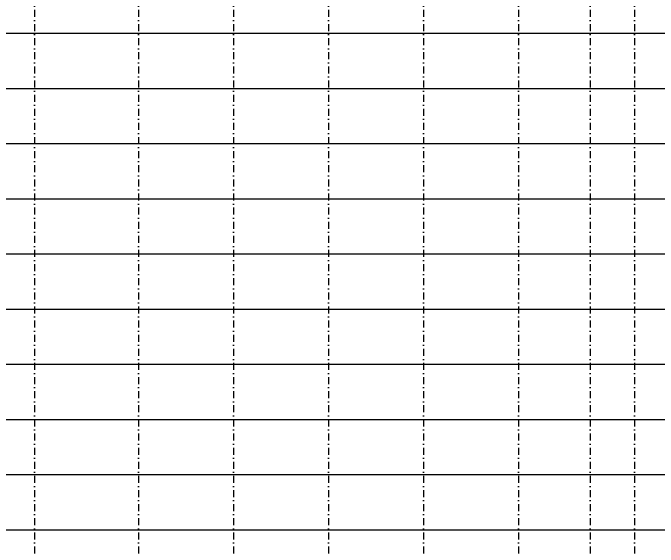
# Model space of a CAD drawing. Header units: metres. Extents: x -121 to 9872, y 3505 to 10721.
# Drawn here: x 4160 to 4744, y 8784 to 9269 of the extents above; entities that cross this region are included whole.
import ezdxf

# ---------------------------------------------------------------- set-up
doc = ezdxf.new("R2010")
doc.units = ezdxf.units.M
doc.linetypes.add('DASHDOT', pattern=[25.4, 12.7, -6.35, 0, -6.35])
doc.layers.add('Grade', color=9, linetype='Continuous')
doc.layers.add('Ind.Rot', color=8, linetype='DASHDOT')

msp = doc.modelspace()

# ---------------------------------------------------------------- linework, layer by layer
at = {"layer": 'Grade'}
for points in [[(0, 9250), (9859.453, 9250)], [(0, 9200), (9859.453, 9200)], [(0, 9150), (9859.453, 9150)], [(0, 9100), (9859.453, 9100)], [(0, 9050), (9859.453, 9050)], [(0, 9000), (9859.453, 9000)], [(0, 8950), (9859.453, 8950)], [(0, 8900), (9859.453, 8900)], [(0, 8850), (9859.453, 8850)], [(0, 8800), (9859.453, 8800)]]:
    msp.add_lwpolyline(points, dxfattribs=at)
at = {"layer": 'Ind.Rot', "linetype": 'DASHDOT', "ltscale": 0.5}
for points in [[(4179.536, 10500), (4179.536, 8300)], [(4273.732, 10500), (4273.732, 8300)], [(4359.732, 10500), (4359.732, 8300)], [(4445.732, 10500), (4445.732, 8300)], [(4531.732, 10500), (4531.732, 8300)], [(4617.922, 10500), (4617.922, 8300)], [(4682.922, 10500), (4682.922, 8300)], [(4722.919, 10500), (4722.919, 8300)]]:
    msp.add_lwpolyline(points, dxfattribs=at)

doc.saveas('drawing.dxf')
